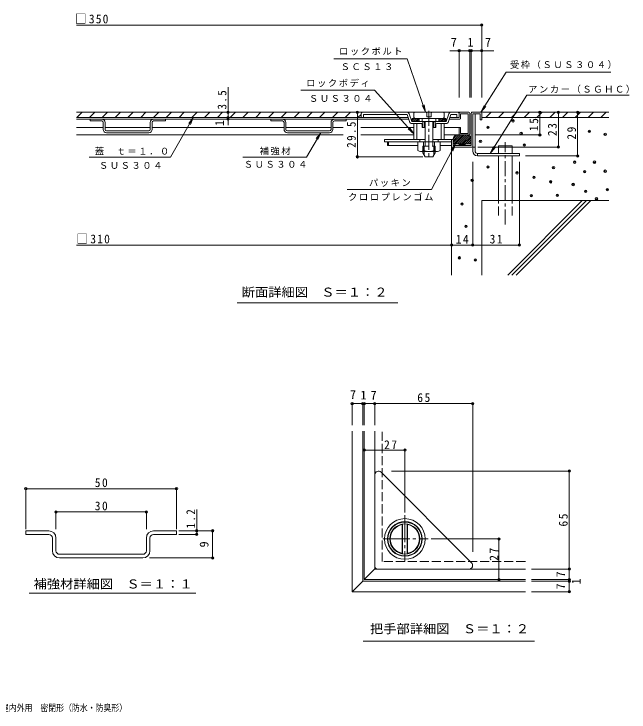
# Model space of a CAD drawing. Units: millimetres at full size, with parts at other scales. Extents: x -341 to 368, y -273 to 247.
# Drawn here: x -39.9 to 368.3, y -265.3 to 197.8 of the extents above; entities that cross this region are included whole.
import ezdxf
from ezdxf.enums import TextEntityAlignment as Align

# ---------------------------------------------------------------- set-up
doc = ezdxf.new("R2010")
doc.units = ezdxf.units.MM
doc.header["$LTSCALE"] = 2
doc.header["$PDMODE"] = 32
doc.header["$PDSIZE"] = 1.6
for name, pattern in [('CHAIN1', [8, 5, -1, 1, -1]), ('CHAIN2', [12, 9, -1, 1, -1]), ('DASHED2', [3, 2, -1]), ('DASHED3', [4, 3, -1])]:
    doc.linetypes.add(name, pattern=pattern)
for name, color, linetype, lineweight in [('1-0', 7, 'Continuous', 9), ('1-4', 7, 'Continuous', 9), ('1-5', 7, 'Continuous', 9), ('D-1', 2, 'Continuous', 9), ('D-2', 3, 'Continuous', 9), ('D-4', 7, 'Continuous', 9), ('D-5', 7, 'Continuous', 9), ('D-6', 6, 'Continuous', 5)]:
    doc.layers.add(name, color=color, linetype=linetype, lineweight=lineweight)
doc.layers.add('F-4', color=7, linetype='Continuous')
doc.styles.add('ＭＳ ゴシック', font='')
doc.styles.get('ＭＳ ゴシック').set_extended_font_data('MS Gothic')

msp = doc.modelspace()

# ---------------------------------------------------------------- linework, layer by layer
at = {"layer": '1-0'}
for p, q in [((-32.049, -145.077), (-32.049, -147.477)), ((-16.85, -145.077), (-32.049, -145.077)), ((-16.849, -147.477), (-32.049, -147.477)), ((52.751, -145.077), (67.95, -145.077)), ((52.751, -147.477), (67.95, -147.477)), ((67.95, -145.077), (67.95, -147.477)), ((-14.449, -158.277), (-14.449, -149.877)), ((-12.049, -149.877), (-12.049, -158.277)), ((47.951, -149.877), (47.951, -158.277)), ((50.351, -158.277), (50.351, -149.877)), ((45.551, -160.677), (-9.65, -160.677)), ((45.551, -163.077), (-9.649, -163.077))]:
    msp.add_line(p, q, dxfattribs=at)
for centre, radius, start, end in [((-16.85, -149.877), 4.8, 0, 90), ((-16.849, -149.877), 2.4, 0, 90), ((52.751, -149.877), 4.8, 90, 180), ((52.751, -149.877), 2.4, 90, 180), ((-9.649, -158.277), 4.8, 180, 270), ((-9.65, -158.277), 2.4, 180, 270), ((45.551, -158.277), 2.4, 270, 0), ((45.551, -158.277), 4.8, 270, 0)]:
    msp.add_arc(centre, radius, start, end, dxfattribs=at)
at = {"layer": '1-4'}
for p, q in [((-32.049, -144.041), (-32.049, -116.547)), ((-32.049, -117.147), (67.95, -117.147)), ((67.95, -144.041), (67.95, -116.547)), ((-12.049, -144.041), (-12.049, -131.965)), ((-12.049, -132.565), (47.951, -132.565)), ((47.951, -144.041), (47.951, -131.965)), ((81.412, -147.477), (81.412, -130.964)), ((69.494, -145.077), (92.537, -145.077)), ((69.494, -147.477), (82.012, -147.477)), ((91.937, -163.077), (91.937, -145.077)), ((50.104, -163.077), (92.537, -163.077))]:
    msp.add_line(p, q, dxfattribs=at)
for p in [(-32.049, -117.147), (67.95, -117.147), (-12.049, -132.565), (47.951, -132.565), (81.412, -145.077), (81.412, -147.477), (91.937, -145.077), (91.937, -163.077)]:
    msp.add_point(p, dxfattribs=at)
at = {"layer": '1-5'}
msp.add_line((-29.741, -186.373), (80.842, -186.373), dxfattribs=at)
at = {"layer": 'D-1'}
for p, q in [((263.551, 132.025), (263.551, 110.525)), ((264.046, 132.525), (270.051, 132.525)), ((264.551, 131.525), (269.551, 131.525)), ((264.551, 110.025), (264.551, 131.525)), ((266.151, 106.837), (266.151, 131.525)), ((269.551, 131.525), (269.551, 127.525)), ((270.551, 132.025), (270.551, 127.525)), ((269.551, 127.525), (270.551, 127.525)), ((251.551, 113.691), (255.385, 117.525)), ((251.551, 112.418), (256.658, 117.525)), ((251.589, 115.002), (254.074, 117.487)), ((251.931, 111.525), (257.931, 117.525)), ((253.203, 111.525), (259.203, 117.525)), ((254.476, 111.525), (260.476, 117.525)), ((254.551, 117.525), (260.551, 117.525)), ((255.749, 111.525), (261.571, 117.347)), ((257.022, 111.525), (262.391, 116.894)), ((258.295, 111.525), (263.011, 116.242)), ((250.551, 114.525), (251.551, 114.525)), ((250.551, 110.025), (250.551, 114.525)), ((251.551, 114.525), (251.551, 110.525)), ((251.551, 111.525), (263.551, 111.525)), ((255.551, 110.848), (256.229, 111.525)), ((255.551, 111.525), (255.551, 110.525)), ((255.936, 110.525), (256.936, 111.525)), ((256.643, 110.525), (257.643, 111.525)), ((257.35, 110.525), (258.35, 111.525)), ((258.057, 110.525), (259.057, 111.525)), ((258.764, 110.525), (259.551, 111.312)), ((259.551, 111.525), (259.551, 110.525)), ((259.567, 111.525), (263.426, 115.383)), ((260.84, 111.525), (263.551, 114.236)), ((262.113, 111.525), (263.551, 112.963)), ((263.386, 111.525), (263.551, 111.691)), ((251.051, 109.525), (264.051, 109.525)), ((251.551, 110.525), (263.551, 110.525)), ((259.471, 110.525), (259.551, 110.605)), ((264.551, 110.019), (264.551, 106.837)), ((264.551, 109.337), (266.151, 109.337)), ((267.751, 105.237), (267.751, 103.637)), ((267.751, 105.237), (295.551, 105.237)), ((184.54, -185.482), (184.54, -78.943)), ((191.54, -78.943), (191.54, -178.482)), ((191.54, -178.482), (184.54, -185.482)), ((299.513, -178.482), (191.54, -178.482)), ((184.54, -185.482), (299.513, -185.482))]:
    msp.add_line(p, q, dxfattribs=at)
at = {"layer": 'D-1', "linetype": 'DASHED3'}
for p, q in [((204.54, -165.482), (204.54, -78.943)), ((299.513, -165.482), (204.54, -165.482))]:
    msp.add_line(p, q, dxfattribs=at)
at = {"layer": 'D-1'}
msp.add_lwpolyline([(267.751, 103.637), (295.551, 103.637), (295.551, 105.237)], dxfattribs=at)
for centre, radius, start, end in [((264.051, 132.025), 0.5, 90, 180), ((270.051, 132.025), 0.5, 0, 90), ((254.551, 114.525), 3, 90, 180), ((260.551, 114.525), 3, 0, 90), ((251.051, 110.025), 0.5, 180, 270), ((264.051, 110.025), 0.5, 270, 0), ((267.751, 106.837), 3.2, 180, 270), ((267.751, 106.837), 1.6, 180, 270)]:
    msp.add_arc(centre, radius, start, end, dxfattribs=at)
at = {"layer": 'D-2'}
for p, q in [((262.051, 132.525), (1.565, 132.525)), ((1.746, 129.025), (5.246, 132.525)), ((10.231, 129.025), (13.731, 132.525)), ((18.716, 129.025), (22.216, 132.525)), ((27.202, 129.025), (30.702, 132.525)), ((35.687, 129.025), (39.187, 132.525)), ((44.172, 129.025), (47.672, 132.525)), ((52.658, 129.025), (56.158, 132.525)), ((61.143, 129.025), (64.643, 132.525)), ((69.628, 129.025), (73.128, 132.525)), ((78.113, 129.025), (81.613, 132.525)), ((86.599, 129.025), (90.099, 132.525)), ((95.084, 129.025), (98.584, 132.525)), ((103.569, 129.025), (107.069, 132.525)), ((112.055, 129.025), (115.555, 132.525)), ((120.54, 129.025), (124.04, 132.525)), ((129.025, 129.025), (132.525, 132.525)), ((137.51, 129.025), (141.01, 132.525)), ((145.996, 129.025), (149.496, 132.525)), ((154.481, 129.025), (157.981, 132.525)), ((162.966, 129.025), (166.466, 132.525)), ((171.451, 129.025), (174.951, 132.525)), ((179.937, 129.025), (183.437, 132.525)), ((188.422, 129.025), (190.551, 131.154)), ((190.551, 131.525), (190.551, 129.025)), ((192.051, 131.025), (192.051, 129.025)), ((192.051, 131.025), (220.97, 131.025)), ((222.514, 126.393), (220.97, 131.025)), ((224.051, 126.525), (222.393, 131.499)), ((234.051, 132.225), (233.751, 132.525)), ((234.051, 132.225), (234.051, 129.525)), ((245.551, 132.225), (245.251, 132.525)), ((245.551, 129.025), (245.551, 132.225)), ((248.709, 131.499), (247.051, 126.525)), ((248.588, 126.393), (250.132, 131.025)), ((254.051, 131.025), (250.132, 131.025)), ((254.051, 131.025), (254.051, 129.025)), ((255.551, 132.025), (255.551, 129.025)), ((255.551, 131.525), (255.551, 129.025)), ((261.551, 131.525), (256.551, 131.525)), ((256.551, 128.525), (256.551, 131.525)), ((261.551, 118.525), (261.551, 131.525)), ((262.551, 132.025), (262.551, 118.025)), ((1.565, 129.025), (221.47, 129.025)), ((1.565, 128.025), (221.97, 128.025)), ((10.551, 126.825), (10.551, 128.025)), ((18.351, 126.825), (10.551, 126.825)), ((19.351, 125.825), (19.351, 121.225)), ((20.551, 125.825), (20.551, 121.225)), ((50.551, 125.825), (50.551, 121.225)), ((51.751, 121.225), (51.751, 125.825)), ((52.751, 126.825), (60.551, 126.825)), ((60.551, 126.825), (60.551, 128.025)), ((130.551, 126.825), (130.551, 128.025)), ((138.351, 126.825), (130.551, 126.825)), ((139.351, 125.825), (139.351, 121.225)), ((140.551, 125.825), (140.551, 121.225)), ((170.551, 125.825), (170.551, 121.225)), ((171.751, 121.225), (171.751, 125.825)), ((172.751, 126.825), (180.551, 126.825)), ((180.551, 126.825), (180.551, 128.025)), ((224.051, 126.525), (247.051, 126.525)), ((224.301, 128.525), (224.301, 126.525)), ((224.301, 128.332), (224.494, 128.525)), ((224.301, 127.06), (225.767, 128.525)), ((224.301, 128.525), (246.801, 128.525)), ((225.039, 126.525), (227.039, 128.525)), ((226.051, 128.525), (225.551, 129.025)), ((226.312, 126.525), (228.312, 128.525)), ((227.585, 126.525), (229.051, 127.991)), ((228.858, 126.525), (229.051, 126.718)), ((229.051, 128.525), (229.051, 126.525)), ((231.051, 128.525), (231.051, 126.525)), ((231.551, 126.525), (231.551, 122.525)), ((232.551, 125.525), (232.551, 122.525)), ((233.051, 126.525), (233.051, 113.025)), ((237.051, 129.525), (234.051, 129.525)), ((238.051, 126.525), (238.051, 113.025)), ((238.551, 125.525), (238.551, 122.525)), ((239.551, 126.525), (239.551, 122.525)), ((240.051, 128.525), (240.051, 126.525)), ((242.051, 128.525), (242.051, 126.525)), ((242.051, 128.263), (242.313, 128.525)), ((242.051, 126.99), (243.586, 128.525)), ((242.859, 126.525), (244.859, 128.525)), ((244.131, 126.525), (246.131, 128.525)), ((245.551, 129.025), (245.051, 128.525)), ((245.404, 126.525), (246.801, 127.922)), ((246.677, 126.525), (246.801, 126.649)), ((246.801, 128.525), (246.801, 126.525)), ((256.051, 128.025), (249.132, 128.025)), ((255.551, 129.025), (249.466, 129.025)), ((1.565, 122.525), (19.351, 122.525)), ((20.551, 122.525), (50.551, 122.525)), ((51.751, 122.525), (139.351, 122.525)), ((140.551, 122.525), (170.551, 122.525)), ((171.751, 122.525), (178.55, 122.525)), ((190.207, 122.525), (225.551, 122.525)), ((230.551, 125.025), (224.411, 125.025)), ((225.551, 125.025), (225.551, 114.525)), ((227.551, 125.025), (227.551, 114.525)), ((238.051, 122.525), (240.051, 122.525)), ((240.051, 124.525), (240.051, 122.525)), ((246.691, 125.025), (240.551, 125.025)), ((243.551, 125.025), (243.551, 114.525)), ((245.551, 125.025), (245.551, 114.525)), ((245.551, 122.525), (256.551, 122.525)), ((255.551, 118.025), (255.551, 122.525)), ((178.55, 117.525), (1.565, 117.525)), ((21.551, 120.225), (49.551, 120.225)), ((49.551, 119.025), (21.551, 119.025)), ((141.551, 120.225), (169.551, 120.225)), ((169.551, 119.025), (141.551, 119.025)), ((225.551, 117.525), (190.207, 117.525)), ((262.051, 117.525), (245.551, 117.525)), ((206.003, 114.525), (206.003, 113.025)), ((233.051, 114.525), (206.003, 114.525)), ((250.551, 113.025), (206.003, 113.025)), ((208.047, 113.025), (208.047, 110.525)), ((208.754, 113.025), (208.754, 110.525)), ((228.051, 107.247), (228.051, 113.025)), ((229.551, 114.525), (229.551, 113.025)), ((231.804, 107.247), (231.804, 113.025)), ((250.551, 114.525), (238.051, 114.525)), ((239.298, 107.247), (239.298, 113.025)), ((241.551, 114.525), (241.551, 113.025)), ((243.051, 107.247), (243.051, 113.025)), ((228.051, 110.525), (208.047, 110.525)), ((229.927, 106.525), (241.175, 106.525)), ((231.551, 106.525), (231.551, 105.623)), ((232.363, 106.525), (232.363, 104.217)), ((238.739, 106.525), (238.739, 104.217)), ((239.551, 106.525), (239.551, 105.623)), ((250.551, 110.525), (243.051, 110.525)), ((233.051, 103.025), (231.551, 105.623)), ((192.54, -177.482), (192.54, -78.943)), ((199.54, -78.943), (199.54, -170.482)), ((263.808, -166.214), (203.808, -106.214)), ((199.54, -168.482), (199.54, -107.982)), ((218.04, -140.595), (217.74, -140.951)), ((217.74, -160.014), (217.74, -140.951)), ((218.04, -140.595), (218.04, -160.369)), ((221.04, -140.595), (221.04, -160.369)), ((221.04, -140.595), (221.34, -140.951)), ((221.34, -160.014), (221.34, -140.951)), ((217.74, -160.014), (218.04, -160.369)), ((221.34, -160.014), (221.04, -160.369)), ((200.126, -169.896), (192.54, -177.482)), ((299.513, -170.482), (199.54, -170.482)), ((255.297, -170.482), (201.54, -170.482)), ((262.04, -170.482), (255.297, -170.482)), ((192.54, -177.482), (299.513, -177.482))]:
    msp.add_line(p, q, dxfattribs=at)
at = {"layer": 'D-2', "linetype": 'CHAIN1'}
msp.add_line((235.551, 133.538), (235.551, 101.88), dxfattribs=at)
at = {"layer": 'D-2', "linetype": 'DASHED2'}
for p, q in [((233.051, 113.025), (233.051, 110.025)), ((238.051, 113.025), (238.051, 110.025)), ((231.551, 110.025), (231.551, 106.525)), ((231.551, 110.025), (239.551, 110.025)), ((232.363, 110.025), (232.363, 106.525)), ((238.739, 110.025), (238.739, 106.525)), ((239.551, 110.025), (239.551, 106.525))]:
    msp.add_line(p, q, dxfattribs=at)
at = {"layer": 'D-2', "linetype": 'CHAIN2'}
for p, q in [((219.54, -134.611), (219.54, -165.509)), ((204.894, -150.482), (234.916, -150.482))]:
    msp.add_line(p, q, dxfattribs=at)
at = {"layer": 'D-2'}
for points in [[(225.851, 132.525), (225.551, 132.225), (225.551, 129.025)], [(237.351, 132.525), (237.051, 132.225), (237.051, 129.525)], [(231.051, 124.525), (231.051, 122.525), (233.051, 122.525)], [(261.551, 118.525), (256.551, 118.525), (256.551, 122.525)], [(233.051, 103.025), (238.051, 103.025), (239.551, 105.623)]]:
    msp.add_lwpolyline(points, dxfattribs=at)
for radius in [13.5, 11.5, 11.25, 10]:
    msp.add_circle((219.54, -150.482), radius, dxfattribs=at)
for centre, radius, start, end in [((191.551, 131.525), 1, 90, 180), ((220.97, 131.025), 1.5, 18.43449, 90), ((250.132, 131.025), 1.5, 90, 161.56551), ((254.551, 131.525), 1, 0, 90), ((256.051, 132.025), 0.5, 90, 180), ((262.051, 132.025), 0.5, 0, 90), ((18.351, 125.825), 2.2, 0, 90), ((18.351, 125.825), 1, 0, 90), ((52.751, 125.825), 2.2, 90, 180), ((52.751, 125.825), 1, 90, 180), ((138.351, 125.825), 2.2, 0, 90), ((138.351, 125.825), 1, 0, 90), ((172.751, 125.825), 2.2, 90, 180), ((172.751, 125.825), 1, 90, 180), ((224.411, 127.025), 2, 198.43449, 270), ((224.411, 127.025), 0.5, 198.43449, 270), ((231.551, 125.525), 1, 0, 90), ((239.551, 125.525), 1, 90, 180), ((246.691, 127.025), 0.5, 270, 341.56551), ((246.691, 127.025), 2, 270, 341.56551), ((256.051, 128.525), 0.5, 270, 0), ((21.551, 121.225), 2.2, 180, 270), ((21.551, 121.225), 1, 180, 270), ((49.551, 121.225), 1, 270, 0), ((49.551, 121.225), 2.2, 270, 0), ((141.551, 121.225), 2.2, 180, 270), ((141.551, 121.225), 1, 180, 270), ((169.551, 121.225), 1, 270, 0), ((169.551, 121.225), 2.2, 270, 0), ((230.551, 124.525), 0.5, 0, 90), ((240.551, 124.525), 0.5, 90, 180), ((256.051, 118.025), 0.5, 180, 270), ((262.051, 118.025), 0.5, 270, 0), ((229.927, 109.325), 2.8, 227.92537, 312.07443), ((235.551, 116.614), 10.089, 248.19786, 291.80214), ((241.175, 109.325), 2.8, 227.92572, 312.07428), ((202.04, -107.982), 2.5, 45, 180), ((219.54, -150.482), 9.7, 100.69363, 259.30637), ((219.54, -150.482), 9.7, 280.69363, 79.30637), ((262.04, -167.982), 2.5, 270, 45), ((201.54, -168.482), 2, 180, 270)]:
    msp.add_arc(centre, radius, start, end, dxfattribs=at)
at = {"layer": 'D-4'}
for p, q in [((1.565, 190.376), (270.551, 190.376)), ((270.551, 142.312), (270.551, 190.976)), ((249.321, 173.358), (278.485, 173.358)), ((255.551, 142.312), (255.551, 173.958)), ((262.551, 142.312), (262.551, 173.958)), ((263.551, 142.312), (263.551, 173.958)), ((102.189, 149.218), (102.189, 129.025)), ((188.003, 132.525), (188.003, 103.025)), ((309.107, 132.525), (309.107, 117.525)), ((321.41, 132.525), (321.41, 109.525)), ((334.213, 132.525), (334.213, 103.637)), ((102.189, 129.025), (102.189, 124.03)), ((309.707, 117.525), (266.71, 117.525)), ((322.01, 109.525), (268.051, 109.525)), ((187.403, 103.025), (231.551, 103.025)), ((334.813, 103.637), (299.551, 103.637)), ((264.551, 43.851), (264.551, 99.709)), ((295.551, 43.851), (295.551, 99.637)), ((1.565, 44.451), (250.551, 44.451)), ((264.551, 44.451), (250.551, 44.451)), ((295.551, 44.451), (264.551, 44.451)), ((184.54, -60.309), (184.54, -74.943)), ((184.54, -60.709), (191.54, -60.709)), ((191.54, -60.309), (191.54, -74.943)), ((191.54, -60.709), (192.54, -60.709)), ((192.54, -60.309), (192.54, -74.943)), ((192.54, -60.709), (199.54, -60.709)), ((199.54, -60.309), (199.54, -74.943)), ((199.54, -60.709), (264.54, -60.709)), ((264.54, -60.309), (264.54, -159.088)), ((192.54, -91.514), (219.54, -91.514)), ((219.54, -91.114), (219.54, -132.982)), ((329.078, -105.482), (210.614, -105.482)), ((328.678, -170.482), (328.678, -105.482)), ((282.394, -150.482), (237.04, -150.482)), ((281.994, -177.482), (281.994, -150.482)), ((329.078, -170.482), (303.513, -170.482)), ((328.678, -177.482), (328.678, -170.482)), ((329.078, -177.482), (303.513, -177.482)), ((329.078, -178.482), (303.513, -178.482)), ((328.678, -178.482), (328.678, -177.482)), ((328.678, -185.482), (328.678, -178.482)), ((329.078, -185.482), (303.513, -185.482))]:
    msp.add_line(p, q, dxfattribs=at)
for p in [(270.551, 190.376), (255.551, 173.358), (262.551, 173.358), (263.551, 173.358), (270.551, 173.358), (102.189, 132.525), (102.189, 129.025), (188.003, 132.525), (309.107, 132.525), (321.41, 132.525), (334.213, 132.525), (102.189, 128.025), (309.107, 117.525), (321.41, 109.525), (188.003, 103.025), (334.213, 103.637), (250.551, 44.451), (264.551, 44.451), (295.551, 44.451), (184.54, -60.709), (191.54, -60.709), (192.54, -60.709), (199.54, -60.709), (264.54, -60.709), (192.54, -91.514), (219.54, -91.514), (328.678, -105.482), (281.994, -150.482), (328.678, -170.482), (281.994, -177.482), (328.678, -177.482), (328.678, -178.482), (328.678, -185.482)]:
    msp.add_point(p, dxfattribs=at)
at = {"layer": 'D-5'}
for p, q in [((270.051, 132.525), (286.871, 159.234)), ((286.871, 159.234), (356.296, 159.234)), ((199.428, 147.209), (150.393, 147.209)), ((199.428, 147.209), (225.551, 118.252)), ((276.198, 105.237), (300.591, 143.97)), ((300.591, 143.97), (368.337, 143.97)), ((233.27, 132.525), (231.029, 136.995)), ((270.051, 132.525), (272.141, 137.068)), ((270.051, 132.525), (273.245, 136.372)), ((79.073, 129.025), (63.881, 102.711)), ((79.073, 129.025), (76.029, 125.058)), ((79.073, 129.025), (77.16, 124.406)), ((225.551, 118.252), (221.746, 121.495)), ((225.551, 118.252), (222.715, 122.37)), ((163.695, 119.025), (154.276, 102.711)), ((163.695, 119.025), (160.651, 115.058)), ((163.695, 119.025), (161.782, 114.406)), ((237.154, 81.336), (253.203, 111.525)), ((253.203, 111.525), (250.3, 107.454)), ((253.203, 111.525), (251.453, 106.842)), ((276.198, 105.237), (278.287, 109.779)), ((276.198, 105.237), (279.392, 109.084)), ((63.881, 102.711), (10.025, 102.711)), ((111.955, 102.711), (154.276, 102.711)), ((237.154, 81.336), (181.276, 81.336)), ((108.229, 6.09), (214.783, 6.09)), ((191.837, -218.367), (305.629, -218.367))]:
    msp.add_line(p, q, dxfattribs=at)
msp.add_lwpolyline([(172.31, 167.908), (220.998, 167.908), (233.27, 132.525), (232.262, 137.422)], dxfattribs=at)
at = {"layer": 'D-6'}
for p, q in [((254.551, 132.525), (191.551, 132.525)), ((270.051, 132.525), (354.954, 132.525)), ((273.275, 129.025), (276.775, 132.525)), ((281.76, 129.025), (285.26, 132.525)), ((290.245, 129.025), (293.745, 132.525)), ((298.731, 129.025), (302.231, 132.525)), ((307.216, 129.025), (310.716, 132.525)), ((315.701, 129.025), (319.201, 132.525)), ((324.187, 129.025), (327.687, 132.525)), ((332.672, 129.025), (336.172, 132.525)), ((341.157, 129.025), (344.657, 132.525)), ((349.642, 129.025), (353.142, 132.525)), ((270.551, 129.025), (354.954, 129.025)), ((250.551, 110.525), (250.551, 24.557)), ((281.651, 110.237), (290.651, 110.237)), ((281.651, 105.237), (281.651, 110.237)), ((290.651, 105.237), (290.651, 110.237)), ((281.651, 73.995), (281.651, 103.637)), ((290.651, 73.995), (290.651, 103.637)), ((270.551, 73.995), (354.954, 73.995)), ((270.551, 73.995), (270.551, 24.557)), ((287.812, 24.557), (337.25, 73.995)), ((290.641, 24.557), (340.079, 73.995)), ((293.469, 24.557), (342.907, 73.995))]:
    msp.add_line(p, q, dxfattribs=at)
at = {"layer": 'D-6', "linetype": 'CHAIN1'}
msp.add_line((286.151, 58.1), (286.151, 112.633), dxfattribs=at)
at = {"layer": 'D-6', "linetype": 'DASHED3'}
for p, q in [((281.651, 64.098), (281.651, 73.995)), ((290.651, 64.098), (290.651, 73.995))]:
    msp.add_line(p, q, dxfattribs=at)
at = {"layer": 'D-6'}
for p in [(291.34, 126.895), (274.658, 122.592), (341.969, 119.948), (296.735, 118.542), (352.476, 117.954), (269.733, 113.283), (298.776, 110.849), (332.314, 99.467), (345.383, 99.461), (274.658, 96.309), (294.048, 92.397), (318.185, 95.817), (338.819, 93.217), (352.476, 93.475), (264.226, 87.462), (305.168, 89.372), (316.339, 86.438), (331.228, 84.662), (339.496, 80.034), (353.957, 81.139), (303.446, 77.254), (320.754, 77.431), (346.716, 75.135), (257.48, 71.658), (260.051, 56.869), (255.762, 35.987), (266.241, 34.613)]:
    msp.add_point(p, dxfattribs=at)

# ---------------------------------------------------------------- texts
at = {"layer": '1-4', "color": 2, "style": 'ＭＳ ゴシック'}
msp.add_text('9', height=5.865, rotation=90, dxfattribs=at).set_placement((90.937, -156.077), align=Align.BOTTOM_LEFT)
at = {"layer": '1-4', "color": 2, "char_height": 5.865, "attachment_point": 7, "style": 'ＭＳ ゴシック'}
for s, insert in [('\\T1.27;\\W0.95;50', (13.701, -116.147)), ('\\T1.27;\\W0.95;30', (13.701, -131.565))]:
    msp.add_mtext(s, dxfattribs=dict(at, insert=insert))
at = {"layer": '1-4', "color": 2, "insert": (80.412, -143.479), "char_height": 5.865, "attachment_point": 7, "rotation": 90, "style": 'ＭＳ ゴシック'}
msp.add_mtext('\\T1.27;\\W0.9;1.2', dxfattribs=at)
at = {"layer": '1-5', "color": 2, "style": 'ＭＳ ゴシック', "width": 1.1}
msp.add_text('補強材詳細図\u3000Ｓ＝１：１', height=5.865, dxfattribs=at).set_placement((-26.906, -185.086), align=Align.BOTTOM_LEFT)
at = {"layer": 'D-4', "color": 2, "style": 'ＭＳ ゴシック'}
for s, p in [('7', (250.027, 174.358)), ('1', (261.051, 174.358)), ('7', (272.726, 174.358)), ('7', (183.095, -59.445)), ('1', (190.04, -59.709)), ('7', (196.77, -59.81))]:
    msp.add_text(s, height=5.865, dxfattribs=at).set_placement(p, align=Align.BOTTOM_LEFT)
for s, p in [('1', (101.189, 123.472)), ('7', (327.678, -175.982)), ('7', (327.678, -183.982)), ('1', (337.925, -180.561))]:
    msp.add_text(s, height=5.865, rotation=90, dxfattribs=at).set_placement(p, align=Align.BOTTOM_LEFT)
at = {"layer": 'D-4', "color": 2, "char_height": 5.865, "attachment_point": 7, "style": 'ＭＳ ゴシック'}
for s, insert in [('\\T1.21;\\W0.95;□350', (0.592, 191.376)), ('\\T1.21;\\W0.95;□310', (1.565, 45.451)), ('\\T1.27;\\W0.95;14', (253.301, 45.451)), ('\\T1.27;\\W0.95;31', (275.801, 45.451)), ('\\T1.27;\\W0.95;65', (227.79, -59.709)), ('\\T1.27;\\W0.95;27', (205.762, -90.882))]:
    msp.add_mtext(s, dxfattribs=dict(at, insert=insert))
at = {"layer": 'D-4', "color": 2, "char_height": 5.865, "attachment_point": 7, "rotation": 90, "style": 'ＭＳ ゴシック'}
for s, insert in [('\\T1.27;\\W0.9;3.5', (101.189, 134.426)), ('\\T1.28;\\W0.9;29.5', (187.003, 109.025)), ('\\T1.27;\\W0.95;15', (308.107, 120.101)), ('\\T1.27;\\W0.95;23', (320.41, 116.775)), ('\\T1.27;\\W0.95;29', (333.213, 114.407)), ('\\T1.27;\\W0.95;65', (327.678, -142.232)), ('\\T1.27;\\W0.95;27', (281.614, -164.964))]:
    msp.add_mtext(s, dxfattribs=dict(at, insert=insert))
at = {"layer": 'D-5', "color": 2, "style": 'ＭＳ ゴシック', "width": 1.1}
for s, p in [('断面詳細図\u3000Ｓ＝１：２', (111.245, 8.475)), ('把手部詳細図\u3000Ｓ＝１：２', (196.405, -214.817))]:
    msp.add_text(s, height=5.865, dxfattribs=at).set_placement(p, align=Align.BOTTOM_LEFT)
at = {"layer": 'D-5', "char_height": 4.399, "attachment_point": 7, "style": 'ＭＳ ゴシック'}
for s, insert in [('\\T1.17;ロックボルト', (175.822, 170.308)), ('\\T1.17;受枠（ＳＵＳ３０４）', (289.275, 161.312)), ('\\T1.17;ＳＣＳ１３', (176.913, 160.485)), ('\\T1.17;ロックボディ', (154.031, 149.245)), ('\\T1.17;アンカー（ＳＧＨＣ）', (301.344, 145.028)), ('\\T1.17;ＳＵＳ３０４', (155.85, 139.422)), ('\\T1.17;蓋\u3000ｔ＝１．０', (13.719, 104.232)), ('\\T1.17;補強材', (123.115, 104.062)), ('\\T1.17;ＳＵＳ３０４', (16.453, 94.995)), ('\\T1.17;ＳＵＳ３０４', (112.615, 95.718)), ('\\T1.17;パッキン', (195.715, 83.128)), ('\\T1.17;クロロプレンゴム', (181.854, 73.881))]:
    msp.add_mtext(s, dxfattribs=dict(at, insert=insert))
at = {"layer": 'F-4', "style": 'ＭＳ ゴシック', "width": 0.85}
msp.add_text('フロアーハッチ\u3000張物用（適用床材：3.5mm以下）\u3000屋内外用\u3000密閉形（防水・防臭形）', height=4.399, dxfattribs=at).set_placement((-171.881, -266.036), align=Align.BOTTOM_LEFT)

doc.saveas('drawing.dxf')
